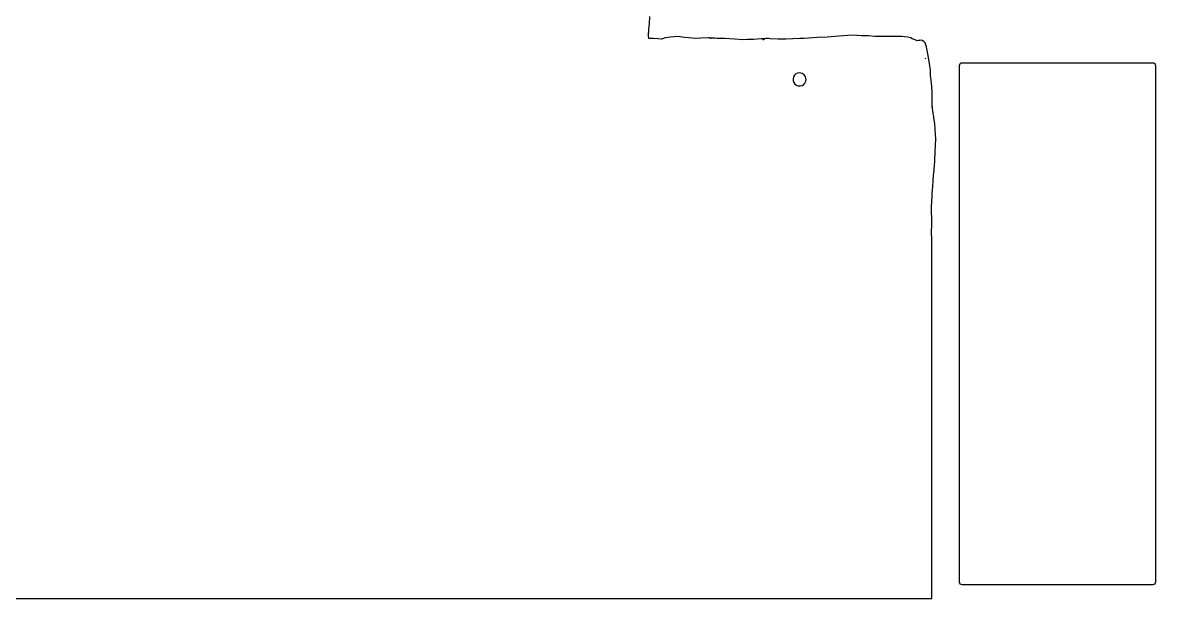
# Model space of a CAD drawing. Extents: x -40 to 800, y 150 to 800.
# Drawn here: x 366.1 to 799.9, y 150.1 to 370.7 of the extents above; entities that cross this region are included whole.
import ezdxf

# ---------------------------------------------------------------- set-up
doc = ezdxf.new("R2010")
doc.units = 0

msp = doc.modelspace()

# ---------------------------------------------------------------- linework, layer by layer
for p, q in [((605.923, 368.266), (606.183, 370.156)), ((606.183, 370.156), (606.309, 373.059)), ((605.742875, 366.601875), (605.749, 366.604)), ((605.745, 366.566), (605.742875, 366.601875)), ((605.815125, 366.7375), (605.745, 366.566)), ((605.749, 366.604), (605.877, 367.271)), ((605.785, 365.609), (605.811, 366.057)), ((605.908, 364.556), (605.785, 365.609)), ((605.811, 366.057), (605.815125, 366.7375)), ((605.877, 367.271), (605.923, 368.266)), ((607.708, 364.575), (605.908, 364.556)), ((609.532375, 364.404375), (607.708, 364.575)), ((611.143125, 364.515375), (610.831, 364.362)), ((612.14, 364.833), (611.143125, 364.515375)), ((613.312875, 365.00175), (612.14, 364.833)), ((614.101, 365.043), (613.312875, 365.00175)), ((615.618625, 365.227125), (614.101, 365.043)), ((617.371, 365.316), (615.618625, 365.227125)), ((618.72675, 365.16875), (617.371, 365.316)), ((619.649, 365.005), (618.72675, 365.16875)), ((621.132, 364.903), (619.649, 365.005)), ((623.934, 364.614), (621.132, 364.903)), ((625.788, 364.691), (623.934, 364.614)), ((628.709, 364.802), (625.788, 364.691)), ((629.125, 364.789), (628.709, 364.802)), ((629.397, 364.756), (629.125, 364.789)), ((629.458, 364.734), (629.397, 364.756)), ((629.445, 364.751), (629.492, 364.734)), ((629.505, 364.734), (629.445, 364.751)), ((629.496, 364.734), (629.458, 364.734)), ((629.492, 364.734), (629.505, 364.734)), ((629.937, 364.569), (629.496, 364.734)), ((629.519, 364.733), (629.508, 364.733)), ((629.508, 364.733), (629.748, 364.661)), ((631.195, 364.67), (629.519, 364.733)), ((629.748, 364.661), (629.952375, 364.561375)), ((629.952375, 364.561375), (629.937, 364.569)), ((631.948, 364.592), (631.195, 364.67)), ((634.959, 364.644), (631.948, 364.592)), ((638.7535, 364.346125), (634.959, 364.644)), ((650.38, 364.495), (648.935, 364.444)), ((650.146, 364.453), (649.567, 364.083)), ((650.122, 364.446), (650.146, 364.454)), ((650.146, 364.454), (650.146, 364.453)), ((650.71, 364.57), (650.38, 364.495)), ((651.832125, 364.56375), (650.71, 364.57)), ((652.364, 364.487), (651.832125, 364.56375)), ((655.44, 364.291), (652.364, 364.487)), ((663.769, 364.577), (658.418, 364.394)), ((665.472, 364.614), (663.769, 364.577)), ((670.398, 364.986), (665.472, 364.614)), ((674.334, 365.156), (670.398, 364.986)), ((678.649, 365.548), (674.334, 365.156)), ((683.655, 365.818), (678.649, 365.548)), ((685.638, 365.724375), (683.655, 365.818)), ((687.351, 365.564), (685.638, 365.724375)), ((690.125, 365.564), (687.351, 365.564)), ((692.526, 365.419), (690.125, 365.564)), ((699.169, 365.301), (692.526, 365.419)), ((701.343, 365.327), (699.169, 365.301)), ((702.821, 365.352), (701.343, 365.327)), ((703.892, 365.226), (702.821, 365.352)), ((705.133, 365.136), (703.892, 365.226)), ((706.252125, 364.8), (705.133, 365.136)), ((706.748, 364.53), (706.252125, 364.8)), ((707.962, 364.028), (706.748, 364.53)), ((610.831, 364.362), (609.532375, 364.404375)), ((642.215, 364.091), (638.7535, 364.346125)), ((643.554, 364.182), (642.215, 364.091)), ((645.968, 364.22), (643.554, 364.182)), ((648.935, 364.444), (645.968, 364.22)), ((649.567, 364.083), (650.122, 364.446)), ((657.05, 364.367), (655.44, 364.291)), ((658.418, 364.394), (657.05, 364.367)), ((708.515, 363.873), (707.962, 364.028)), ((708.773, 363.739), (708.515, 363.873)), ((709.041, 363.778), (708.773, 363.739)), ((709.724, 363.861), (709.041, 363.778)), ((710.218625, 363.935), (709.724, 363.861)), ((710.621047, 363.833437), (710.218625, 363.935)), ((711.206, 363.484), (710.621047, 363.833437)), ((711.879375, 362.743375), (711.206, 363.484)), ((711.946, 362.497), (711.879375, 362.743375)), ((712.311625, 361.3575), (711.946, 362.497)), ((712.396, 360.638), (712.311625, 361.3575)), ((712.623, 359.354), (712.396, 360.638)), ((711.764, 356.868), (712.079, 357.056)), ((711.932, 356.937), (711.764, 356.868)), ((712.079, 357.056), (711.932, 356.937)), ((712.681, 359.04), (712.623, 359.354)), ((712.756, 358.788), (712.681, 359.04)), ((712.948, 357.959), (712.756, 358.788)), ((713.393, 355.041), (712.948, 357.959)), ((713.561, 354.155), (713.393, 355.041)), ((713.771, 352.57), (713.561, 354.155)), ((713.86, 350.442), (713.771, 352.57)), ((724.943, 354.303), (725.019, 354.685375)), ((724.943, 156.303), (724.943, 354.303)), ((725.019, 354.685375), (725.236, 355.01)), ((725.236, 355.01), (725.559875, 355.226625)), ((725.559875, 355.226625), (725.943, 355.303)), ((725.943, 355.303), (798.943, 355.303)), ((798.943, 355.303), (799.325375, 355.226625)), ((799.325375, 355.226625), (799.65, 355.01)), ((799.65, 355.01), (799.866625, 354.685375)), ((799.866625, 354.685375), (799.943, 354.303)), ((799.943, 354.303), (799.943, 156.303)), ((661.344, 349.885), (661.164875, 349.165734)), ((661.164875, 349.165734), (661.20175, 348.440375)), ((661.20175, 348.440375), (661.44525, 347.756078)), ((661.725891, 350.520125), (661.344, 349.885)), ((661.44525, 347.756078), (661.886, 347.16)), ((662.264625, 351.00675), (661.725891, 350.520125)), ((661.886, 347.16), (662.481922, 346.71925)), ((662.920547, 351.31825), (662.264625, 351.00675)), ((663.654, 351.428), (662.920547, 351.31825)), ((664.61025, 351.237875), (663.654, 351.428)), ((665.421, 350.696), (664.61025, 351.237875)), ((665.245281, 347.000031), (665.73225, 347.539)), ((665.963375, 349.88475), (665.421, 350.696)), ((665.73225, 347.539), (666.044094, 348.194969)), ((666.154, 348.928), (665.963375, 349.88475)), ((666.044094, 348.194969), (666.154, 348.928)), ((714.193, 347.611), (713.86, 350.442)), ((714.422, 344.188), (714.193, 347.611)), ((662.481922, 346.71925), (663.165875, 346.47575)), ((663.165875, 346.47575), (663.890891, 346.438875)), ((663.890891, 346.438875), (664.61, 346.618)), ((664.61, 346.618), (665.245281, 347.000031)), ((714.422, 339.969), (714.422, 344.188)), ((714.37, 338.467), (714.38, 338.494)), ((714.377, 338.479), (714.37, 338.467)), ((714.381, 338.494), (714.377, 338.479)), ((714.38, 338.494), (714.381, 338.494)), ((714.45, 339.302), (714.422, 339.969)), ((714.48, 339.186), (714.45, 339.302)), ((714.538, 338.36), (714.48, 339.186)), ((714.54, 337.764), (714.538, 338.36)), ((714.57925, 337.696625), (714.54, 337.764)), ((714.692, 337.156), (714.57925, 337.696625)), ((714.833, 335.779), (714.692, 337.156)), ((714.833, 335.775), (714.833, 335.779)), ((714.908, 335.239), (714.833, 335.775)), ((715.033, 334.691), (714.908, 335.239)), ((715.087, 334.015), (715.033, 334.691)), ((715.16, 333.457), (715.087, 334.015)), ((715.457, 331.983), (715.16, 333.457)), ((715.633, 329.787), (715.457, 331.983)), ((715.857, 326.146), (715.633, 329.787)), ((715.695, 323.752), (715.857, 326.146)), ((715.458, 317.768), (715.651, 321.215)), ((715.651, 321.215), (715.695, 323.752)), ((715.377, 315.669), (715.458, 317.768)), ((714.919, 312.169), (715.079, 313.068)), ((715.079, 313.068), (715.241, 314.302)), ((715.241, 314.302), (715.257, 314.485)), ((715.244, 314.794), (715.259, 314.929)), ((715.244, 314.79), (715.244, 314.794)), ((715.257, 314.485), (715.244, 314.79)), ((715.259, 314.929), (715.377, 315.669)), ((714.713, 307.942), (714.78, 310.159375)), ((714.78, 310.159375), (714.919, 312.169)), ((714.316, 302.331), (714.45, 304.085)), ((714.45, 304.085), (714.437, 304.991)), ((714.437, 304.991), (714.442, 304.934)), ((714.442, 304.934), (714.474, 305.255)), ((714.474, 305.255), (714.713, 307.942)), ((714.202, 297.558), (714.261, 299.913)), ((714.261, 299.913), (714.316, 302.331)), ((714.302, 296.178), (714.202, 297.558)), ((714.333, 293.77), (714.302, 296.178)), ((714.246, 290.596), (714.273, 292.901)), ((714.273, 292.901), (714.296, 293.174)), ((714.296, 293.174), (714.333, 293.77)), ((714.211, 289.1), (714.246, 290.596)), ((714.273, 288.819), (714.211, 289.1)), ((714.273, 150.113), (714.273, 288.819)), ((725.019, 155.92025), (724.943, 156.303)), ((799.943, 156.303), (799.866625, 155.92025)), ((725.236, 155.596), (725.019, 155.92025)), ((725.559875, 155.379), (725.236, 155.596)), ((725.943, 155.303), (725.559875, 155.379)), ((798.943, 155.303), (725.943, 155.303)), ((799.325375, 155.379), (798.943, 155.303)), ((799.65, 155.596), (799.325375, 155.379)), ((799.866625, 155.92025), (799.65, 155.596)), ((-34.8892, 150.113), (714.273, 150.113))]:
    msp.add_line(p, q)

doc.saveas('drawing.dxf')
